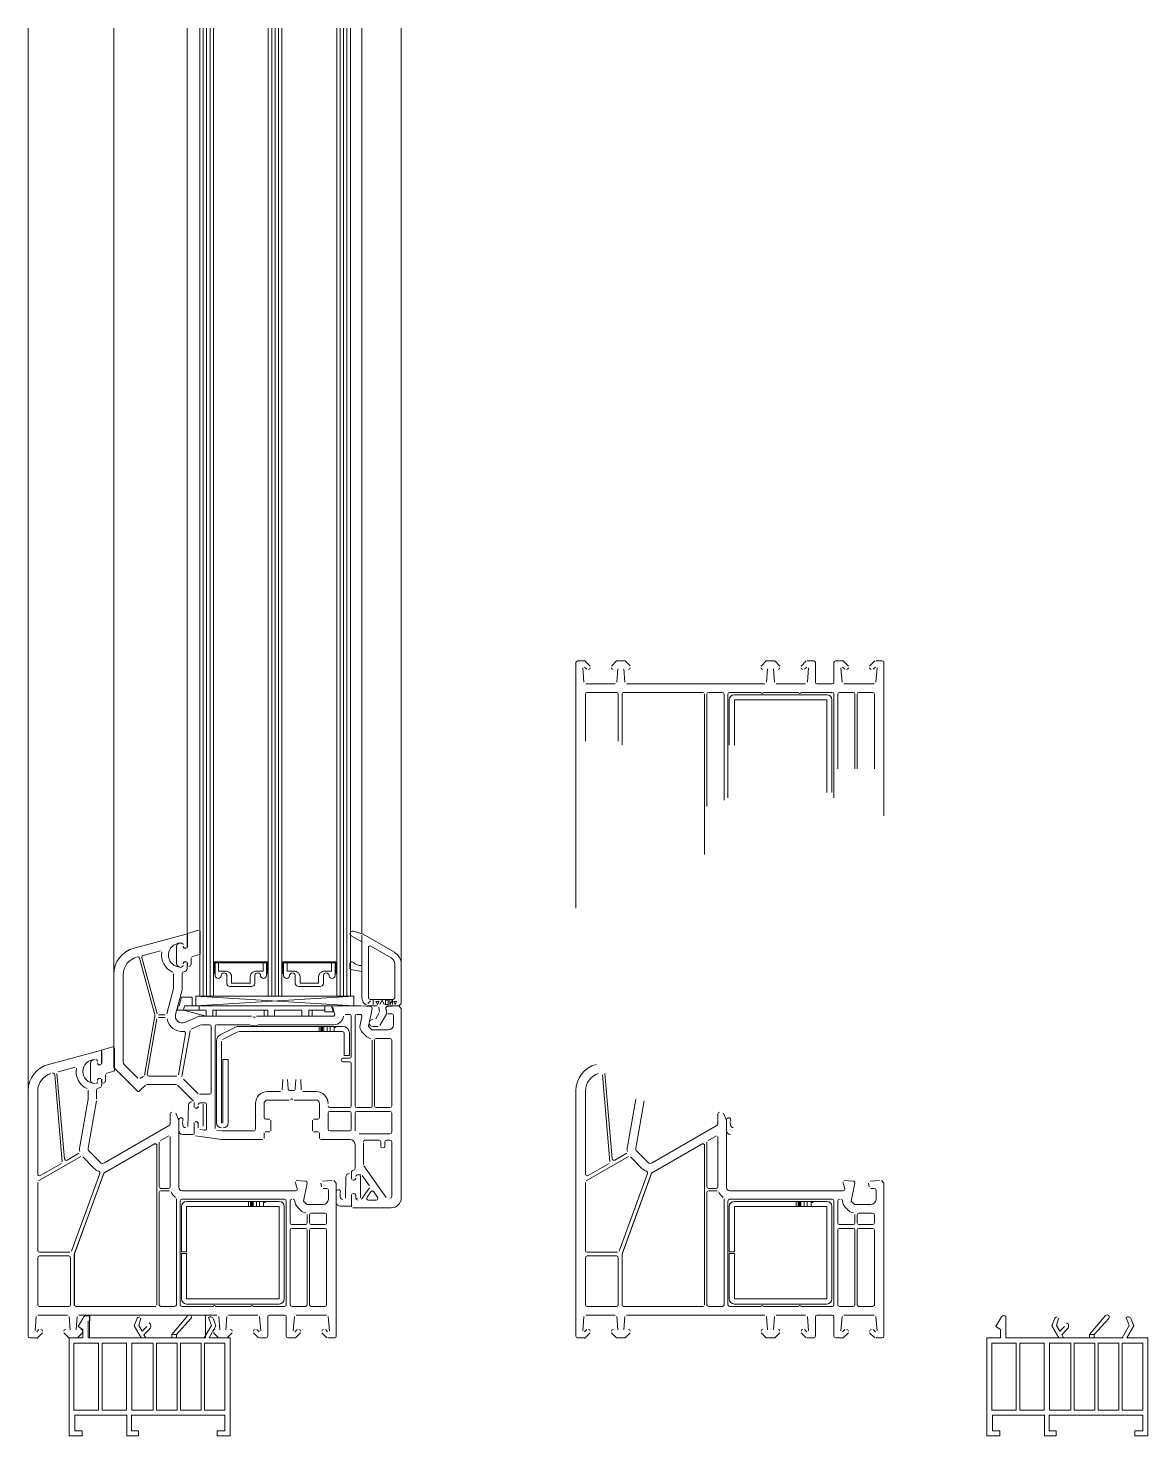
# Model space of a CAD drawing. Header units: millimetres. Extents: x 3755 to 11066, y 2401 to 4339.
# Drawn here: x 7906.3 to 8233.4, y 3390.2 to 3801.4 of the extents above; entities that cross this region are included whole.
import ezdxf

# ---------------------------------------------------------------- set-up
doc = ezdxf.new("R2010")
doc.units = ezdxf.units.MM
doc.layers.add('A-DETL', color=90, linetype='Continuous', lineweight=18)

msp = doc.modelspace()

# ---------------------------------------------------------------- linework, layer by layer
at = {"layer": 'A-DETL'}
for p, q in [((7906.26, 3801.44), (7906.26, 3490.98)), ((7931.26, 3801.44), (7931.26, 3524.98)), ((7952.76, 3536.49), (7952.76, 3801.44)), ((7956.4, 3518.68), (7956.4, 3801.44)), ((7957.4, 3801.44), (7957.4, 3518.68)), ((7958.4, 3801.44), (7958.4, 3518.68)), ((7959.4, 3801.44), (7959.4, 3518.68)), ((7960.4, 3801.44), (7960.4, 3518.68)), ((7976.4, 3518.68), (7976.4, 3801.44)), ((7977.4, 3801.44), (7977.4, 3518.68)), ((7978.4, 3801.44), (7978.4, 3518.68)), ((7979.4, 3801.44), (7979.4, 3518.68)), ((7980.4, 3518.68), (7980.4, 3801.44)), ((7996.4, 3801.44), (7996.4, 3518.68)), ((7997.4, 3801.44), (7997.4, 3518.68)), ((7998.4, 3801.44), (7998.4, 3518.68)), ((7999.4, 3801.44), (7999.4, 3518.56)), ((8000.4, 3518.62), (8000.4, 3801.44)), ((8003.77, 3536.88), (8003.77, 3801.44)), ((8015.26, 3527.99), (8015.26, 3801.44)), ((8066.26, 3544.39), (8066.26, 3616.08)), ((8066.76, 3616.58), (8068.67, 3616.58)), ((8068.82, 3616.72), (8070.46, 3615.08)), ((8076.66, 3615.08), (8078.16, 3616.58)), ((8078.16, 3616.58), (8080.66, 3616.58)), ((8080.66, 3616.58), (8082.11, 3615.12)), ((8120.36, 3615.08), (8121.86, 3616.58)), ((8121.86, 3616.58), (8124.36, 3616.58)), ((8124.36, 3616.58), (8125.86, 3615.08)), ((8132.06, 3615.08), (8133.56, 3616.58)), ((8133.85, 3616.58), (8135.76, 3616.58)), ((8136.26, 3616.08), (8136.26, 3610.38)), ((8141.66, 3610.38), (8141.66, 3616.08)), ((8142.16, 3616.58), (8144.36, 3616.58)), ((8144.36, 3616.58), (8145.86, 3615.08)), ((8152.06, 3615.08), (8153.56, 3616.58)), ((8153.85, 3616.58), (8155.76, 3616.58)), ((8156.26, 3616.08), (8156.26, 3571.33)), ((8068.26, 3614.55), (8068.63, 3610.33)), ((8069.42, 3614.14), (8068.77, 3614.79)), ((8078.22, 3610.33), (8078.56, 3614.25)), ((8080.26, 3614.25), (8080.6, 3610.33)), ((8121.92, 3610.33), (8122.26, 3614.25)), ((8123.96, 3614.25), (8124.3, 3610.33)), ((8133.75, 3614.79), (8133.1, 3614.14)), ((8133.89, 3610.33), (8134.26, 3614.55)), ((8143.66, 3614.55), (8144.03, 3610.33)), ((8144.82, 3614.14), (8144.17, 3614.79)), ((8153.75, 3614.79), (8153.1, 3614.14)), ((8153.89, 3610.33), (8154.26, 3614.55)), ((8069.06, 3593.13), (8069.06, 3606.88)), ((8069.13, 3609.88), (8077.72, 3609.88)), ((8069.56, 3607.38), (8078.16, 3607.38)), ((8078.66, 3606.88), (8078.66, 3593.13)), ((8079.75, 3592.05), (8079.75, 3607.05)), ((8079.76, 3592.17), (8079.76, 3606.88)), ((8080.11, 3607.35), (8103.51, 3607.35)), ((8080.26, 3607.38), (8103.36, 3607.38)), ((8081.1, 3609.88), (8121.42, 3609.88)), ((8103.85, 3606.98), (8103.85, 3559.99)), ((8103.86, 3606.88), (8103.86, 3560.36)), ((8104.56, 3574.08), (8104.56, 3606.88)), ((8105.06, 3607.38), (8109.06, 3607.38)), ((8109.56, 3606.88), (8109.56, 3575.92)), ((8110.66, 3576.58), (8110.66, 3606.88)), ((8111.16, 3607.38), (8120.36, 3607.38)), ((8112.56, 3606.68), (8139.56, 3606.68)), ((8120.96, 3607.38), (8131.36, 3607.38)), ((8124.8, 3609.88), (8133.39, 3609.88)), ((8131.96, 3607.38), (8141.16, 3607.38)), ((8136.76, 3609.88), (8141.16, 3609.88)), ((8141.66, 3606.88), (8141.66, 3576.58)), ((8142.76, 3585.08), (8142.76, 3606.88)), ((8143.26, 3607.38), (8147.26, 3607.38)), ((8144.53, 3609.88), (8153.39, 3609.88)), ((8147.76, 3606.88), (8147.76, 3585.08)), ((8148.46, 3585.08), (8148.46, 3606.88)), ((8148.96, 3607.38), (8152.96, 3607.38)), ((8153.46, 3606.88), (8153.46, 3585.08)), ((8111.06, 3591.93), (8111.06, 3605.18)), ((8139.56, 3605.18), (8112.56, 3605.18)), ((8112.56, 3605.18), (8112.56, 3591.93)), ((8139.56, 3578.18), (8139.56, 3605.18)), ((8141.06, 3605.18), (8141.06, 3578.18)), ((7952.38, 3536.78), (7937.19, 3532.71)), ((7956.16, 3537.95), (7952.78, 3536.93)), ((7952.78, 3536.93), (7952.78, 3532.89)), ((7956.55, 3530.9), (7956.55, 3537.66)), ((8004.17, 3536.77), (8001.16, 3537.58)), ((8013.28, 3531.45), (8004.17, 3536.77)), ((7949.58, 3533.17), (7949.58, 3528.19)), ((7952.76, 3532.84), (7952.76, 3536.49)), ((8000.63, 3536.27), (8003.76, 3534.49)), ((8003.76, 3534.49), (8003.76, 3536.49)), ((8003.76, 3536.49), (8003.76, 3518.3)), ((8005.66, 3532.83), (8005.66, 3518.19)), ((8012.32, 3529.81), (8006.41, 3533.26)), ((7943.16, 3513.57), (7938.83, 3529.73)), ((7939.5, 3529.91), (7943.9, 3513.51)), ((7944.96, 3531.89), (7939.86, 3530.52)), ((7953.88, 3528.03), (7953.88, 3529.88)), ((7954.11, 3530.17), (7956.55, 3530.9)), ((7960.63, 3525.13), (7960.63, 3528.68)), ((7960.63, 3528.68), (7976.18, 3528.68)), ((7976.18, 3528.68), (7976.18, 3525.13)), ((7996.18, 3528.68), (7980.63, 3528.68)), ((7980.63, 3528.68), (7980.63, 3525.13)), ((7996.18, 3525.13), (7996.18, 3528.68)), ((7931.26, 3524.98), (7931.26, 3498.2)), ((7934.06, 3524.98), (7934.06, 3499.36)), ((7948.76, 3520.85), (7948.76, 3525.19)), ((7951.26, 3520.52), (7951.26, 3525.29)), ((7952.76, 3526.79), (7952.76, 3528.44)), ((7952.78, 3528.48), (7952.78, 3527.63)), ((7960.9, 3524.63), (7960.9, 3528.42)), ((7960.9, 3528.42), (7975.9, 3528.42)), ((7961.9, 3525.92), (7961.9, 3528.42)), ((7961.9, 3528.42), (7961.9, 3526.42)), ((7963.72, 3525.92), (7961.9, 3525.92)), ((7964.3, 3524.72), (7964.3, 3522.28)), ((7972.51, 3524.72), (7972.51, 3522.28)), ((7973.09, 3525.92), (7974.9, 3525.92)), ((7974.9, 3525.92), (7974.9, 3528.42)), ((7975.9, 3528.42), (7975.9, 3524.63)), ((7995.9, 3528.42), (7980.9, 3528.42)), ((7980.9, 3528.42), (7980.9, 3524.63)), ((7981.9, 3525.92), (7981.9, 3528.42)), ((7983.72, 3525.92), (7981.9, 3525.92)), ((7984.3, 3524.72), (7984.3, 3522.28)), ((7992.51, 3524.72), (7992.51, 3522.28)), ((7993.09, 3525.92), (7994.9, 3525.92)), ((7994.9, 3525.92), (7994.9, 3528.42)), ((7994.9, 3528.42), (7994.9, 3526.42)), ((7995.9, 3524.63), (7995.9, 3528.42)), ((8000.26, 3528.08), (8000.26, 3526.67)), ((8000.4, 3526.39), (8003.76, 3525.8)), ((8003.76, 3525.8), (8003.76, 3527.6)), ((8013.36, 3518.19), (8013.36, 3527.99)), ((8015.26, 3516.54), (8015.26, 3527.99)), ((7946.79, 3513.51), (7948.76, 3520.85)), ((7949.33, 3513.31), (7951.26, 3520.52)), ((7971.54, 3521.47), (7965.27, 3521.47)), ((7965.7, 3523.95), (7965.7, 3522.47)), ((7965.7, 3522.47), (7971.11, 3522.47)), ((7971.11, 3522.47), (7971.11, 3523.95)), ((7985.27, 3521.47), (7991.54, 3521.47)), ((7985.7, 3523.95), (7985.7, 3522.47)), ((7985.7, 3522.47), (7991.11, 3522.47)), ((7991.11, 3522.47), (7991.11, 3523.95)), ((7950.4, 3515.79), (7951.08, 3518.35)), ((7951.08, 3518.35), (7954.13, 3518.35)), ((7954.13, 3518.35), (7954.13, 3515.79)), ((8001.38, 3515.79), (7955.21, 3518.68)), ((7955.21, 3518.68), (7955.21, 3515.79)), ((7955.21, 3515.79), (7955.21, 3518.68)), ((7955.21, 3518.68), (8001.38, 3518.68)), ((8001.38, 3518.68), (7955.21, 3515.79)), ((7960.4, 3518.68), (7976.4, 3518.68)), ((7996.4, 3518.68), (7980.4, 3518.68)), ((8001.38, 3518.68), (8001.38, 3515.79)), ((8005.49, 3516.45), (8006.28, 3517.23)), ((8006.17, 3517.68), (8012.86, 3517.68)), ((8007.07, 3516.25), (8007.07, 3517.43)), ((8007.87, 3517.04), (8008.27, 3516.25)), ((8007.87, 3517.04), (8008.67, 3517.04)), ((8008.27, 3516.25), (8008.67, 3517.04)), ((8009.03, 3516.25), (8009.65, 3517.43)), ((8009.65, 3517.43), (8010.27, 3516.25)), ((8011.47, 3517.43), (8010.67, 3517.43)), ((8010.67, 3517.43), (8010.67, 3516.25)), ((8010.67, 3516.25), (8011.47, 3516.25)), ((8011.47, 3516.25), (8011.47, 3517.43)), ((8011.87, 3517.43), (8011.87, 3516.25)), ((8011.87, 3516.25), (8012.67, 3517.43)), ((8012.67, 3517.43), (8012.67, 3516.25)), ((8013.07, 3517.04), (8013.87, 3517.04)), ((8013.47, 3516.25), (8013.07, 3517.04)), ((8013.87, 3517.04), (8013.47, 3516.25)), ((8014.51, 3515.79), (8015.26, 3516.54)), ((7940.26, 3495.52), (7943.21, 3512.27)), ((7946.31, 3513.14), (7944.38, 3513.14)), ((7946.33, 3512.44), (7944.38, 3512.44)), ((7949.78, 3514.59), (7950.11, 3515.79)), ((7951.65, 3514.59), (7949.78, 3514.59)), ((7951.63, 3514.59), (7951.91, 3515.79)), ((7958.23, 3512.79), (7951.63, 3514.59)), ((7951.63, 3514.59), (7958.23, 3514.59)), ((7958.23, 3514.59), (7951.63, 3514.59)), ((7951.91, 3515.79), (7994.87, 3515.79)), ((7956.26, 3512.79), (7952.06, 3510.96)), ((7955.21, 3515.79), (8001.38, 3515.79)), ((8001.38, 3515.79), (7955.21, 3515.79)), ((7956.23, 3515.79), (7956.23, 3514.59)), ((7971.55, 3512.79), (7956.26, 3512.79)), ((7958.23, 3514.59), (7958.23, 3512.79)), ((7961.23, 3512.79), (7958.23, 3512.79)), ((7960.23, 3514.59), (7976.23, 3514.59)), ((7960.23, 3514.59), (7960.23, 3512.79)), ((7961.23, 3514.59), (7961.23, 3512.79)), ((7995.32, 3512.79), (7972.97, 3512.79)), ((7975.23, 3512.79), (7975.23, 3514.59)), ((7978.23, 3512.79), (7975.23, 3512.79)), ((7976.23, 3514.59), (7976.23, 3512.79)), ((7986.23, 3514.59), (7978.23, 3514.59)), ((7978.23, 3514.59), (7978.23, 3512.79)), ((7986.23, 3512.79), (7986.23, 3514.59)), ((7989.23, 3512.79), (7986.23, 3512.79)), ((7992.93, 3514.59), (7988.23, 3514.59)), ((7988.23, 3514.59), (7988.23, 3512.79)), ((7989.23, 3514.59), (7989.23, 3512.79)), ((7992.93, 3514.09), (7992.93, 3515.79)), ((7995.33, 3514.09), (7992.93, 3514.09)), ((7994.87, 3515.79), (7995.33, 3514.09)), ((7995.27, 3515.41), (7995.8, 3513.42)), ((8003.47, 3515.79), (7995.56, 3515.79)), ((8000.16, 3513.29), (7998.87, 3513.29)), ((8000.66, 3500.99), (8000.66, 3512.79)), ((8001.76, 3512.79), (8001.76, 3486.59)), ((8003.24, 3513.29), (8002.26, 3513.29)), ((8003.24, 3510.29), (8003.73, 3512.69)), ((8006.29, 3515.61), (8003.67, 3515.78)), ((8005.69, 3509.79), (8006.75, 3515.01)), ((8006.16, 3515.79), (8008.17, 3515.79)), ((8008.82, 3513.8), (8007.81, 3512.04)), ((8008.66, 3515.38), (8008.88, 3514.14)), ((8008.96, 3510.04), (8011.01, 3513.59)), ((8011.01, 3513.59), (8010.73, 3515.2)), ((8010.77, 3515.02), (8010.96, 3513.9)), ((8011.22, 3515.79), (8014.51, 3515.79)), ((8014.01, 3515.79), (8011.23, 3515.6)), ((8011.46, 3513.49), (8012.46, 3513.49)), ((8012.96, 3512.99), (8012.96, 3510.29)), ((8015.26, 3515.04), (8014.51, 3515.79)), ((8015.26, 3459.79), (8015.26, 3515.04)), ((7943.88, 3512.03), (7941.04, 3495.88)), ((7953.54, 3508.63), (7951.17, 3495.17)), ((7956.69, 3510.25), (7953.84, 3509)), ((7959.26, 3510.29), (7956.89, 3510.29)), ((7959.76, 3490.49), (7959.76, 3509.79)), ((7960.86, 3509.79), (7960.86, 3480.02)), ((7970.95, 3510.29), (7961.36, 3510.29)), ((7966.87, 3509.6), (7962.4, 3507.36)), ((7963.07, 3506.02), (7967.54, 3508.26)), ((7998.09, 3509.81), (7967.76, 3509.81)), ((7967.76, 3508.31), (7998.09, 3508.31)), ((7995.58, 3510.29), (7973.57, 3510.29)), ((7991.26, 3509.81), (7991.26, 3508.31)), ((7991.77, 3509.81), (7991.77, 3508.31)), ((7992.09, 3508.31), (7992.09, 3509.81)), ((7992.28, 3509.81), (7992.28, 3508.31)), ((7992.59, 3508.31), (7992.59, 3509.81)), ((7993.61, 3508.31), (7993.61, 3509.81)), ((7994.46, 3509.81), (7994.46, 3508.31)), ((7995.63, 3509.81), (7995.63, 3508.31)), ((8004.92, 3507.02), (8003.92, 3508.02)), ((8006.69, 3508.79), (8005.69, 3509.79)), ((8011.46, 3508.79), (8006.69, 3508.79)), ((8006.91, 3509.79), (8008.53, 3509.79)), ((7931.26, 3503.89), (7927.72, 3502.83)), ((7950.15, 3495.7), (7952.27, 3507.73)), ((7961.29, 3505.58), (7961.29, 3481.66)), ((7962.79, 3481.55), (7962.79, 3505.45)), ((7998.59, 3507.81), (7998.59, 3501.31)), ((8000.09, 3501.31), (8000.09, 3507.81)), ((8006.76, 3486.59), (8006.76, 3505.82)), ((8007.46, 3505.79), (8007.46, 3486.59)), ((8011.96, 3506.29), (8007.96, 3506.29)), ((8012.46, 3486.59), (8012.46, 3505.79)), ((7927.38, 3502.78), (7912.19, 3498.71)), ((7927.72, 3502.83), (7927.72, 3498.79)), ((7927.76, 3498.84), (7927.76, 3502.49)), ((7931.49, 3496.8), (7931.49, 3503.56)), ((7964.71, 3500.17), (7963.14, 3500.17)), ((7963.14, 3500.17), (7963.14, 3481.57)), ((7964.71, 3481.66), (7964.71, 3500.17)), ((7998.16, 3500.49), (8000.16, 3500.49)), ((7998.59, 3501.31), (8000.09, 3501.31)), ((7916.23, 3470.26), (7914.01, 3495.69)), ((7914.68, 3496.05), (7916.86, 3471.11)), ((7919.96, 3497.89), (7915.05, 3496.58)), ((7924.52, 3499.07), (7924.52, 3494.09)), ((7928.82, 3493.93), (7928.82, 3495.77)), ((7929.06, 3496.07), (7931.49, 3496.8)), ((7931.55, 3497.5), (7938.11, 3490.94)), ((7934.35, 3498.66), (7938.34, 3494.67)), ((8000.16, 3499.49), (7998.16, 3499.49)), ((8000.66, 3486.59), (8000.66, 3498.99)), ((8076.23, 3470.26), (8074.01, 3495.69)), ((8074.68, 3496.05), (8076.86, 3471.11)), ((7927.72, 3494.38), (7927.72, 3493.53)), ((7927.76, 3492.79), (7927.76, 3494.44)), ((7938.82, 3490.94), (7940.53, 3492.64)), ((7940.88, 3492.79), (7949.55, 3492.79)), ((7941.53, 3495.29), (7949.65, 3495.29)), ((7949.91, 3492.64), (7954.61, 3487.94)), ((7951.67, 3494.41), (7955.95, 3490.14)), ((7980.48, 3491.26), (7980.64, 3494.32)), ((7982.07, 3494.32), (7982.21, 3491.52)), ((7984.31, 3491.52), (7984.46, 3494.32)), ((7985.89, 3494.32), (7986.05, 3491.26)), ((7906.26, 3490.98), (7906.26, 3419.29)), ((7909.06, 3490.98), (7909.06, 3466.66)), ((7921.31, 3474.69), (7923.76, 3488.57)), ((7923.76, 3488.57), (7923.76, 3491.19)), ((7923.78, 3474.26), (7926.21, 3488.09)), ((7926.26, 3488.61), (7926.26, 3491.29)), ((7954.74, 3486.12), (7954.74, 3487.58)), ((7954.76, 3487.58), (7954.76, 3486.14)), ((7956.3, 3489.99), (7959.26, 3489.99)), ((7956.46, 3487.49), (7957.86, 3487.49)), ((7976.16, 3490.79), (7979.98, 3490.79)), ((7976.16, 3488.29), (7982.55, 3488.29)), ((7983.97, 3488.29), (7990.36, 3488.29)), ((7986.54, 3490.79), (7990.36, 3490.79)), ((8066.26, 3490.98), (8066.26, 3419.29)), ((8069.06, 3490.98), (8069.06, 3466.66)), ((8081.31, 3474.69), (8083.76, 3488.57)), ((8083.78, 3474.26), (8086.21, 3488.09)), ((7947.76, 3484.29), (7947.76, 3481.59)), ((7950.25, 3482.31), (7949.39, 3484.48)), ((7953.07, 3486.8), (7952.94, 3480.59)), ((7957.36, 3480.69), (7957.36, 3487.13)), ((7958.36, 3486.99), (7958.36, 3480)), ((7972.66, 3479.79), (7972.66, 3487.29)), ((7975.16, 3483.19), (7975.16, 3487.29)), ((7991.36, 3487.29), (7991.36, 3483.19)), ((7993.86, 3484.49), (7993.86, 3479.79)), ((7994.36, 3486.09), (8000.16, 3486.09)), ((8000.16, 3484.99), (7994.36, 3484.99)), ((8000.66, 3479.79), (8000.66, 3484.49)), ((8001.76, 3484.49), (8001.76, 3479.32)), ((8002.26, 3486.09), (8006.26, 3486.09)), ((8011.96, 3484.99), (8002.26, 3484.99)), ((8007.96, 3486.09), (8011.96, 3486.09)), ((8012.46, 3478.89), (8012.46, 3484.49)), ((8107.76, 3484.29), (8107.76, 3481.59)), ((8110.25, 3482.31), (8109.39, 3484.48)), ((7947.26, 3480.72), (7928.55, 3469.92)), ((7950.25, 3482.56), (7950.25, 3479.47)), ((7950.26, 3462.79), (7950.26, 3482.19)), ((7951.45, 3480.95), (7951.37, 3481.92)), ((7954.74, 3478.57), (7954.74, 3481.71)), ((7954.76, 3481.74), (7954.76, 3478.35)), ((7955.96, 3480.2), (7955.96, 3481.39)), ((7957.79, 3479.51), (7956.39, 3479.7)), ((7961.29, 3479.52), (7962.93, 3479.29)), ((7962.93, 3479.29), (7972.16, 3479.29)), ((7976.86, 3482.69), (7975.66, 3482.69)), ((7977.16, 3479.29), (7977.16, 3482.39)), ((7989.36, 3482.39), (7989.36, 3479.29)), ((7990.86, 3482.69), (7989.66, 3482.69)), ((7994.36, 3479.29), (8000.16, 3479.29)), ((8107.26, 3480.72), (8088.55, 3469.92)), ((8110.25, 3482.56), (8110.25, 3479.47)), ((8110.26, 3462.79), (8110.26, 3482.19)), ((8111.45, 3480.95), (8111.37, 3481.92)), ((7943.4, 3475.64), (7928.38, 3466.96)), ((7943.11, 3475.44), (7929.8, 3467.76)), ((7943.85, 3428.38), (7943.85, 3475.38)), ((7944.56, 3475.99), (7944.56, 3462.99)), ((7947.31, 3477.87), (7944.81, 3476.42)), ((7947.76, 3462.99), (7947.76, 3477.61)), ((7951.45, 3478.27), (7954.44, 3478.27)), ((7955.19, 3477.85), (7962.76, 3476.79)), ((7962.76, 3476.79), (7974.86, 3476.79)), ((7975.16, 3477.09), (7975.16, 3478.69)), ((7975.46, 3478.99), (7976.86, 3478.99)), ((7989.66, 3478.99), (7991.06, 3478.99)), ((7991.36, 3478.69), (7991.36, 3477.09)), ((7991.66, 3476.79), (8000.26, 3476.79)), ((8001.76, 3475.29), (8001.76, 3468.29)), ((8002.96, 3478.39), (8011.96, 3478.39)), ((8004.26, 3475.79), (8004.26, 3469.32)), ((8008.76, 3476.59), (8004.75, 3476.59)), ((8009.26, 3474.79), (8009.26, 3476.09)), ((8010.46, 3476.09), (8010.46, 3474.79)), ((8011.96, 3476.59), (8010.96, 3476.59)), ((8012.46, 3460.09), (8012.46, 3476.09)), ((8103.4, 3475.64), (8088.38, 3466.96)), ((8103.11, 3475.44), (8089.8, 3467.76)), ((8103.85, 3428.38), (8103.85, 3475.38)), ((8104.56, 3475.99), (8104.56, 3462.99)), ((8107.31, 3477.87), (8104.81, 3476.42)), ((8107.76, 3462.99), (8107.76, 3477.61)), ((7921.61, 3471.76), (7909.31, 3464.66)), ((7917.61, 3470.73), (7921.11, 3472.75)), ((7925.58, 3468.31), (7922.21, 3471.68)), ((7927.35, 3470.08), (7924.06, 3473.37)), ((7943.86, 3428.49), (7943.86, 3475.01)), ((8081.61, 3471.76), (8069.31, 3464.66)), ((8077.61, 3470.73), (8081.11, 3472.75)), ((8085.58, 3468.31), (8082.21, 3471.68)), ((8087.35, 3470.08), (8084.06, 3473.37)), ((8103.86, 3428.49), (8103.86, 3475.01)), ((7909.81, 3466.22), (7915.98, 3469.79)), ((7918.91, 3444.17), (7927.17, 3466.86)), ((7928.32, 3466.85), (7919.75, 3443.31)), ((7928.38, 3466.96), (7919.79, 3443.37)), ((8000.76, 3467.29), (8000.76, 3465.14)), ((8004.35, 3469.04), (8010.82, 3459.8)), ((8069.81, 3466.22), (8075.98, 3469.79)), ((8078.91, 3444.17), (8087.17, 3466.86)), ((8088.32, 3466.85), (8079.75, 3443.31)), ((8088.38, 3466.96), (8079.79, 3443.37)), ((7909.06, 3464.23), (7909.06, 3444.34)), ((7984.27, 3464.41), (7984.8, 3462.42)), ((7987.29, 3464.61), (7984.58, 3464.79)), ((7986.69, 3458.79), (7987.75, 3464.01)), ((7991.77, 3464.02), (7991.96, 3462.9)), ((7995.01, 3464.79), (7992.23, 3464.6)), ((7996.26, 3464.04), (7995.51, 3464.79)), ((7996.26, 3419.29), (7996.26, 3464.04)), ((7999.07, 3465.81), (7998.94, 3459.6)), ((8000.74, 3465.13), (8000.74, 3466.59)), ((8002.46, 3466.49), (8003.43, 3466.49)), ((8003.36, 3459.7), (8003.36, 3466.15)), ((8003.84, 3466.28), (8005.98, 3463.23)), ((8069.06, 3464.23), (8069.06, 3444.34)), ((8144.27, 3464.41), (8144.8, 3462.42)), ((8147.29, 3464.61), (8144.58, 3464.79)), ((8146.69, 3458.79), (8147.75, 3464.01)), ((8151.77, 3464.02), (8151.96, 3462.9)), ((8155.01, 3464.79), (8152.23, 3464.6)), ((8156.26, 3464.04), (8155.51, 3464.79)), ((8156.26, 3419.29), (8156.26, 3464.04)), ((7944.56, 3461.29), (7944.56, 3428.49)), ((7945.06, 3462.49), (7947.26, 3462.49)), ((7947.55, 3461.79), (7945.06, 3461.79)), ((7949.56, 3428.49), (7949.56, 3459.45)), ((7950.66, 3458.79), (7950.66, 3428.49)), ((7981.16, 3459.29), (7951.16, 3459.29)), ((7984.32, 3461.79), (7951.26, 3461.79)), ((7979.56, 3458.69), (7952.56, 3458.69)), ((7981.66, 3428.49), (7981.66, 3458.79)), ((7982.76, 3458.79), (7982.76, 3452.39)), ((7987.69, 3457.79), (7986.69, 3458.79)), ((7992.46, 3462.49), (7993.46, 3462.49)), ((7993.96, 3461.99), (7993.96, 3459.29)), ((7996.25, 3461.58), (7996.25, 3458.49)), ((7997.45, 3459.97), (7997.37, 3460.93)), ((8000.74, 3457.59), (8000.74, 3460.72)), ((8000.76, 3460.74), (8000.76, 3457.09)), ((8001.96, 3459.59), (8001.96, 3460.39)), ((8005.98, 3462.65), (8003.63, 3459.3)), ((8006.38, 3461.48), (8005.25, 3459.88)), ((8005.66, 3459.09), (8007.91, 3459.09)), ((8008.32, 3459.88), (8007.2, 3461.48)), ((8104.56, 3461.29), (8104.56, 3428.49)), ((8105.06, 3462.49), (8107.26, 3462.49)), ((8107.55, 3461.79), (8105.06, 3461.79)), ((8109.56, 3428.49), (8109.56, 3459.45)), ((8110.66, 3458.79), (8110.66, 3428.49)), ((8141.16, 3459.29), (8111.16, 3459.29)), ((8144.32, 3461.79), (8111.26, 3461.79)), ((8139.56, 3458.69), (8112.56, 3458.69)), ((8141.66, 3428.49), (8141.66, 3458.79)), ((8142.76, 3458.79), (8142.76, 3452.39)), ((8147.69, 3457.79), (8146.69, 3458.79)), ((8152.46, 3462.49), (8153.46, 3462.49)), ((8153.96, 3461.99), (8153.96, 3459.29)), ((7951.06, 3457.19), (7951.06, 3443.94)), ((7952.56, 3443.94), (7952.56, 3457.19)), ((7952.56, 3457.19), (7979.56, 3457.19)), ((7970.66, 3458.51), (7970.66, 3457.19)), ((7971.17, 3458.51), (7971.17, 3457.19)), ((7971.48, 3457.19), (7971.48, 3458.51)), ((7971.67, 3458.51), (7971.67, 3457.19)), ((7971.99, 3457.19), (7971.99, 3458.51)), ((7973, 3457.19), (7973, 3458.51)), ((7973.86, 3458.51), (7973.86, 3457.19)), ((7975.03, 3458.51), (7975.03, 3457.19)), ((7979.56, 3457.19), (7979.56, 3430.19)), ((7981.06, 3430.19), (7981.06, 3457.19)), ((7985.92, 3456.02), (7984.92, 3457.02)), ((7992.46, 3457.79), (7987.69, 3457.79)), ((7987.76, 3452.39), (7987.76, 3454.82)), ((7988.46, 3454.79), (7988.46, 3452.39)), ((7992.96, 3455.29), (7988.96, 3455.29)), ((7993.46, 3452.39), (7993.46, 3454.79)), ((7997.45, 3457.29), (8000.44, 3457.29)), ((8001.06, 3456.79), (8012.26, 3456.79)), ((8111.06, 3457.19), (8111.06, 3443.94)), ((8112.56, 3443.94), (8112.56, 3457.19)), ((8112.56, 3457.19), (8139.56, 3457.19)), ((8130.66, 3458.51), (8130.66, 3457.19)), ((8131.17, 3458.51), (8131.17, 3457.19)), ((8131.48, 3457.19), (8131.48, 3458.51)), ((8131.67, 3458.51), (8131.67, 3457.19)), ((8131.99, 3457.19), (8131.99, 3458.51)), ((8133, 3457.19), (8133, 3458.51)), ((8133.86, 3458.51), (8133.86, 3457.19)), ((8135.03, 3458.51), (8135.03, 3457.19)), ((8139.56, 3457.19), (8139.56, 3430.19)), ((8141.06, 3430.19), (8141.06, 3457.19)), ((8145.92, 3456.02), (8144.92, 3457.02)), ((8152.46, 3457.79), (8147.69, 3457.79)), ((8147.76, 3452.39), (8147.76, 3454.82)), ((8148.46, 3454.79), (8148.46, 3452.39)), ((8152.96, 3455.29), (8148.96, 3455.29)), ((8153.46, 3452.39), (8153.46, 3454.79)), ((7983.26, 3451.89), (7987.26, 3451.89)), ((7987.26, 3450.79), (7983.26, 3450.79)), ((7992.96, 3451.89), (7988.96, 3451.89)), ((7992.96, 3450.79), (7988.96, 3450.79)), ((8143.26, 3451.89), (8147.26, 3451.89)), ((8147.26, 3450.79), (8143.26, 3450.79)), ((8152.96, 3451.89), (8148.96, 3451.89)), ((8152.96, 3450.79), (8148.96, 3450.79)), ((7982.76, 3450.29), (7982.76, 3428.49)), ((7987.76, 3428.49), (7987.76, 3450.29)), ((7988.46, 3450.29), (7988.46, 3428.49)), ((7993.46, 3428.49), (7993.46, 3450.29)), ((8142.76, 3450.29), (8142.76, 3428.49)), ((8147.76, 3428.49), (8147.76, 3450.29)), ((8148.46, 3450.29), (8148.46, 3428.49)), ((8153.46, 3428.49), (8153.46, 3450.29)), ((7909.06, 3442.24), (7909.06, 3428.49)), ((7909.56, 3443.84), (7918.44, 3443.84)), ((7918.16, 3442.74), (7909.56, 3442.74)), ((7918.66, 3428.49), (7918.66, 3442.24)), ((7919.75, 3443.31), (7919.75, 3428.31)), ((7919.76, 3443.2), (7919.76, 3428.49)), ((7951.06, 3443.94), (7952.56, 3443.94)), ((7952.56, 3443.44), (7951.06, 3443.44)), ((7951.06, 3443.44), (7951.06, 3430.19)), ((7952.56, 3430.19), (7952.56, 3443.44)), ((8069.06, 3442.24), (8069.06, 3428.49)), ((8069.56, 3443.84), (8078.44, 3443.84)), ((8078.16, 3442.74), (8069.56, 3442.74)), ((8078.66, 3428.49), (8078.66, 3442.24)), ((8079.75, 3443.31), (8079.75, 3428.31)), ((8079.76, 3443.2), (8079.76, 3428.49)), ((8111.06, 3443.94), (8112.56, 3443.94)), ((8112.56, 3443.44), (8111.06, 3443.44)), ((8111.06, 3443.44), (8111.06, 3430.19)), ((8112.56, 3430.19), (8112.56, 3443.44)), ((7979.56, 3430.19), (7952.56, 3430.19)), ((8139.56, 3430.19), (8112.56, 3430.19)), ((7909.56, 3427.99), (7918.16, 3427.99)), ((7920.11, 3428.01), (7943.51, 3428.01)), ((7920.26, 3427.99), (7943.36, 3427.99)), ((7945.06, 3427.99), (7949.06, 3427.99)), ((7951.16, 3427.99), (7960.36, 3427.99)), ((7952.56, 3428.69), (7979.56, 3428.69)), ((7960.96, 3427.99), (7971.36, 3427.99)), ((7971.96, 3427.99), (7981.16, 3427.99)), ((7983.26, 3427.99), (7987.26, 3427.99)), ((7988.96, 3427.99), (7992.96, 3427.99)), ((8069.56, 3427.99), (8078.16, 3427.99)), ((8080.11, 3428.01), (8103.51, 3428.01)), ((8080.26, 3427.99), (8103.36, 3427.99)), ((8105.06, 3427.99), (8109.06, 3427.99)), ((8111.16, 3427.99), (8120.36, 3427.99)), ((8112.56, 3428.69), (8139.56, 3428.69)), ((8120.96, 3427.99), (8131.36, 3427.99)), ((8131.96, 3427.99), (8141.16, 3427.99)), ((8143.26, 3427.99), (8147.26, 3427.99)), ((8148.96, 3427.99), (8152.96, 3427.99)), ((7908.26, 3420.82), (7908.63, 3425.03)), ((7909.13, 3425.49), (7917.72, 3425.49)), ((7918.22, 3425.03), (7918.56, 3421.12)), ((7920.26, 3421.12), (7920.6, 3425.03)), ((7922.26, 3424.51), (7920.86, 3422.09)), ((7920.86, 3422.09), (7922.26, 3421.28)), ((7921.1, 3425.49), (7961.42, 3425.49)), ((7924.26, 3425.29), (7923.23, 3425.29)), ((7923.76, 3418.79), (7923.76, 3423.79)), ((7924.19, 3425.49), (7958.09, 3425.49)), ((7924.19, 3418.79), (7924.19, 3425.49)), ((7924.26, 3423.79), (7924.26, 3425.29)), ((7937.96, 3424.26), (7937.24, 3422.29)), ((7937.24, 3422.29), (7939.26, 3418.79)), ((7938.56, 3422.4), (7939.15, 3424.54)), ((7939.53, 3420.73), (7938.56, 3422.4)), ((7940.93, 3422.13), (7939.53, 3420.73)), ((7952.94, 3425.3), (7948.26, 3419.79)), ((7949.58, 3419.79), (7953.83, 3424.5)), ((7959.81, 3422.4), (7957.72, 3418.79)), ((7958.09, 3425.49), (7958.09, 3418.79)), ((7958.94, 3424.79), (7959.81, 3422.4)), ((7959.11, 3418.79), (7961.13, 3422.29)), ((7961.13, 3422.29), (7960.41, 3424.26)), ((7961.92, 3425.03), (7962.26, 3421.12)), ((7963.96, 3421.12), (7964.3, 3425.03)), ((7964.8, 3425.49), (7973.39, 3425.49)), ((7973.89, 3425.03), (7974.26, 3420.82)), ((7976.26, 3419.29), (7976.26, 3424.99)), ((7976.76, 3425.49), (7981.16, 3425.49)), ((7981.66, 3424.99), (7981.66, 3419.29)), ((7983.66, 3420.82), (7984.03, 3425.03)), ((7984.53, 3425.49), (7993.39, 3425.49)), ((7993.89, 3425.03), (7994.26, 3420.82)), ((8068.26, 3420.82), (8068.63, 3425.03)), ((8069.13, 3425.49), (8077.72, 3425.49)), ((8078.22, 3425.03), (8078.56, 3421.12)), ((8080.26, 3421.12), (8080.6, 3425.03)), ((8081.1, 3425.49), (8121.42, 3425.49)), ((8121.92, 3425.03), (8122.26, 3421.12)), ((8123.96, 3421.12), (8124.3, 3425.03)), ((8124.8, 3425.49), (8133.39, 3425.49)), ((8133.89, 3425.03), (8134.26, 3420.82)), ((8136.26, 3419.29), (8136.26, 3424.99)), ((8136.76, 3425.49), (8141.16, 3425.49)), ((8141.66, 3424.99), (8141.66, 3419.29)), ((8143.66, 3420.82), (8144.03, 3425.03)), ((8144.53, 3425.49), (8153.39, 3425.49)), ((8153.89, 3425.03), (8154.26, 3420.82)), ((8190.35, 3424.51), (8188.95, 3422.09)), ((8188.95, 3422.09), (8190.35, 3421.28)), ((8191.85, 3418.79), (8191.85, 3425.14)), ((8206.05, 3424.26), (8205.33, 3422.29)), ((8205.33, 3422.29), (8207.35, 3418.79)), ((8206.65, 3422.4), (8207.24, 3424.54)), ((8207.62, 3420.73), (8206.65, 3422.4)), ((8209.02, 3422.13), (8207.62, 3420.73)), ((8221.03, 3425.3), (8216.35, 3419.79)), ((8217.68, 3419.79), (8221.92, 3424.5)), ((8227.9, 3422.4), (8225.81, 3418.79)), ((8227.03, 3424.79), (8227.9, 3422.4)), ((8227.2, 3418.79), (8229.22, 3422.29)), ((8229.22, 3422.29), (8228.5, 3424.26)), ((7906.76, 3418.79), (7908.67, 3418.79)), ((7909.42, 3421.23), (7908.77, 3420.58)), ((7908.82, 3418.65), (7910.46, 3420.29)), ((7916.66, 3420.29), (7918.26, 3418.69)), ((7918.16, 3418.79), (7920.66, 3418.79)), ((7922.26, 3418.79), (7918.26, 3418.79)), ((7918.26, 3418.79), (7918.26, 3390.19)), ((7920.66, 3418.79), (7922.26, 3420.39)), ((7922.26, 3421.28), (7922.26, 3418.79)), ((7939.26, 3418.79), (7923.76, 3418.79)), ((7958.09, 3418.79), (7924.19, 3418.79)), ((7940.1, 3419.74), (7941.64, 3421.28)), ((7940.65, 3418.79), (7940.1, 3419.74)), ((7948.26, 3418.79), (7940.65, 3418.79)), ((7949.58, 3419.79), (7948.26, 3419.79)), ((7948.26, 3419.79), (7948.26, 3418.79)), ((7948.26, 3419.79), (7949.58, 3419.79)), ((7949.58, 3418.79), (7949.58, 3419.79)), ((7957.72, 3418.79), (7949.58, 3418.79)), ((7965.26, 3418.79), (7959.11, 3418.79)), ((7960.36, 3420.29), (7961.86, 3418.79)), ((7961.86, 3418.79), (7964.36, 3418.79)), ((7964.36, 3418.79), (7965.86, 3420.29)), ((7965.26, 3390.19), (7965.26, 3418.79)), ((7972.06, 3420.29), (7973.56, 3418.79)), ((7973.75, 3420.58), (7973.1, 3421.23)), ((7973.85, 3418.79), (7975.76, 3418.79)), ((7982.16, 3418.79), (7984.36, 3418.79)), ((7984.82, 3421.23), (7984.17, 3420.58)), ((7984.36, 3418.79), (7985.86, 3420.29)), ((7992.06, 3420.29), (7993.56, 3418.79)), ((7993.75, 3420.58), (7993.1, 3421.23)), ((7993.85, 3418.79), (7995.76, 3418.79)), ((8066.76, 3418.79), (8068.67, 3418.79)), ((8069.42, 3421.23), (8068.77, 3420.58)), ((8068.82, 3418.65), (8070.46, 3420.29)), ((8076.66, 3420.29), (8078.16, 3418.79)), ((8078.16, 3418.79), (8080.66, 3418.79)), ((8080.66, 3418.79), (8082.11, 3420.24)), ((8120.36, 3420.29), (8121.86, 3418.79)), ((8121.86, 3418.79), (8124.36, 3418.79)), ((8124.36, 3418.79), (8125.86, 3420.29)), ((8132.06, 3420.29), (8133.56, 3418.79)), ((8133.75, 3420.58), (8133.1, 3421.23)), ((8133.85, 3418.79), (8135.76, 3418.79)), ((8142.16, 3418.79), (8144.36, 3418.79)), ((8144.82, 3421.23), (8144.17, 3420.58)), ((8144.36, 3418.79), (8145.86, 3420.29)), ((8152.06, 3420.29), (8153.56, 3418.79)), ((8153.75, 3420.58), (8153.1, 3421.23)), ((8153.85, 3418.79), (8155.76, 3418.79)), ((8190.35, 3418.79), (8186.35, 3418.79)), ((8186.35, 3418.79), (8186.35, 3390.19)), ((8190.35, 3421.28), (8190.35, 3418.79)), ((8207.35, 3418.79), (8191.85, 3418.79)), ((8226.18, 3418.79), (8192.28, 3418.79)), ((8208.19, 3419.74), (8209.73, 3421.28)), ((8208.74, 3418.79), (8208.19, 3419.74)), ((8216.35, 3418.79), (8208.74, 3418.79)), ((8217.68, 3419.79), (8216.35, 3419.79)), ((8216.35, 3419.79), (8216.35, 3418.79)), ((8216.35, 3419.79), (8217.68, 3419.79)), ((8217.68, 3418.79), (8217.68, 3419.79)), ((8225.81, 3418.79), (8217.68, 3418.79)), ((8233.35, 3418.79), (8227.2, 3418.79)), ((8233.35, 3390.19), (8233.35, 3418.79)), ((7926.79, 3417.29), (7919.64, 3417.29)), ((7919.64, 3417.29), (7919.64, 3397.69)), ((7926.79, 3397.69), (7926.79, 3417.29)), ((7935.01, 3417.29), (7927.91, 3417.29)), ((7927.91, 3417.29), (7927.91, 3397.69)), ((7935.01, 3397.69), (7935.01, 3417.29)), ((7942.76, 3417.29), (7936.51, 3417.29)), ((7936.51, 3417.29), (7936.51, 3397.69)), ((7942.76, 3397.69), (7942.76, 3417.29)), ((7949.76, 3417.29), (7943.76, 3417.29)), ((7943.76, 3417.29), (7943.76, 3397.69)), ((7949.76, 3397.69), (7949.76, 3417.29)), ((7956.76, 3417.29), (7950.76, 3417.29)), ((7950.76, 3417.29), (7950.76, 3397.69)), ((7956.76, 3397.69), (7956.76, 3417.29)), ((7963.76, 3417.29), (7957.76, 3417.29)), ((7957.76, 3417.29), (7957.76, 3397.69)), ((7963.76, 3397.69), (7963.76, 3417.29)), ((8194.88, 3417.29), (8187.73, 3417.29)), ((8187.73, 3417.29), (8187.73, 3397.69)), ((8194.88, 3397.69), (8194.88, 3417.29)), ((8203.1, 3417.29), (8196, 3417.29)), ((8196, 3417.29), (8196, 3397.69)), ((8203.1, 3397.69), (8203.1, 3417.29)), ((8210.85, 3417.29), (8204.6, 3417.29)), ((8204.6, 3417.29), (8204.6, 3397.69)), ((8210.85, 3397.69), (8210.85, 3417.29)), ((8217.85, 3417.29), (8211.85, 3417.29)), ((8211.85, 3417.29), (8211.85, 3397.69)), ((8217.85, 3397.69), (8217.85, 3417.29)), ((8224.85, 3417.29), (8218.85, 3417.29)), ((8218.85, 3417.29), (8218.85, 3397.69)), ((8224.85, 3397.69), (8224.85, 3417.29)), ((8231.85, 3417.29), (8225.85, 3417.29)), ((8225.85, 3417.29), (8225.85, 3397.69)), ((8231.85, 3397.69), (8231.85, 3417.29)), ((7919.64, 3397.69), (7926.79, 3397.69)), ((7927.91, 3397.69), (7935.01, 3397.69)), ((7936.51, 3397.69), (7942.76, 3397.69)), ((7943.76, 3397.69), (7949.76, 3397.69)), ((7950.76, 3397.69), (7956.76, 3397.69)), ((7957.76, 3397.69), (7963.76, 3397.69)), ((8187.73, 3397.69), (8194.88, 3397.69)), ((8196, 3397.69), (8203.1, 3397.69)), ((8204.6, 3397.69), (8210.85, 3397.69)), ((8211.85, 3397.69), (8217.85, 3397.69)), ((8218.85, 3397.69), (8224.85, 3397.69)), ((8225.85, 3397.69), (8231.85, 3397.69)), ((7919.86, 3391.69), (7919.86, 3396.19)), ((7919.86, 3396.19), (7935.06, 3396.19)), ((7935.06, 3396.19), (7935.06, 3390.19)), ((7936.46, 3391.69), (7936.46, 3396.19)), ((7936.46, 3396.19), (7963.76, 3396.19)), ((7963.76, 3396.19), (7963.76, 3391.69)), ((8187.95, 3391.69), (8187.95, 3396.19)), ((8187.95, 3396.19), (8203.15, 3396.19)), ((8203.15, 3396.19), (8203.15, 3390.19)), ((8204.55, 3391.69), (8204.55, 3396.19)), ((8204.55, 3396.19), (8231.85, 3396.19)), ((8231.85, 3396.19), (8231.85, 3391.69)), ((7918.26, 3390.19), (7922.06, 3390.19)), ((7922.06, 3391.69), (7919.86, 3391.69)), ((7922.06, 3390.19), (7922.06, 3391.69)), ((7935.06, 3390.19), (7938.46, 3390.19)), ((7938.46, 3391.69), (7936.46, 3391.69)), ((7938.46, 3390.19), (7938.46, 3391.69)), ((7963.76, 3391.69), (7961.46, 3391.69)), ((7961.46, 3391.69), (7961.46, 3390.19)), ((7961.46, 3390.19), (7965.26, 3390.19)), ((8186.35, 3390.19), (8190.15, 3390.19)), ((8190.15, 3391.69), (8187.95, 3391.69)), ((8190.15, 3390.19), (8190.15, 3391.69)), ((8203.15, 3390.19), (8206.55, 3390.19)), ((8206.55, 3391.69), (8204.55, 3391.69)), ((8206.55, 3390.19), (8206.55, 3391.69)), ((8231.85, 3391.69), (8229.55, 3391.69)), ((8229.55, 3391.69), (8229.55, 3390.19)), ((8229.55, 3390.19), (8233.35, 3390.19))]:
    msp.add_line(p, q, dxfattribs=at)
for centre, radius in [((7995.97, 3509.65), 0.158), ((7975.37, 3458.51), 0.157), ((8135.37, 3458.51), 0.157)]:
    msp.add_circle(centre, radius, dxfattribs=at)
for centre, radius, start, end in [((8066.76, 3616.08), 0.5, 90, 180), ((8135.76, 3616.08), 0.5, 0, 90), ((8142.16, 3616.08), 0.5, 90, 180), ((8155.76, 3616.08), 0.5, 0, 90), ((8069.96, 3614.58), 0.5, 270, 0), ((8077.16, 3614.58), 0.5, 180, 270), ((8081.66, 3614.58), 0.5, 270, 0), ((8120.86, 3614.58), 0.5, 180, 270), ((8125.36, 3614.58), 0.5, 270, 0), ((8132.56, 3614.58), 0.5, 180, 270), ((8145.36, 3614.58), 0.5, 270, 0), ((8152.56, 3614.58), 0.5, 180, 270), ((8069.56, 3606.88), 0.5, 90, 180), ((8078.16, 3606.88), 0.5, 0, 90), ((8080.26, 3606.88), 0.5, 90, 180), ((8105.06, 3606.88), 0.5, 90, 180), ((8109.06, 3606.88), 0.5, 0, 90), ((8111.16, 3606.88), 0.5, 90, 180), ((8112.56, 3605.18), 1.5, 90, 180), ((8120.66, 3607.38), 0.3, 180, 0), ((8131.66, 3607.38), 0.3, 180, 0), ((8136.76, 3610.38), 0.5, 180, 270), ((8139.56, 3605.18), 1.5, 0, 90), ((8141.16, 3610.38), 0.5, 270, 0), ((8141.16, 3606.88), 0.5, 0, 90), ((8143.26, 3606.88), 0.5, 90, 180), ((8147.26, 3606.88), 0.5, 0, 90), ((8148.96, 3606.88), 0.5, 90, 180), ((8152.96, 3606.88), 0.5, 0, 90), ((8000.98, 3536.89), 0.715, 75, 240.5133), ((7939.26, 3524.98), 8, 105, 180), ((7950.76, 3530.64), 3.5, 84.2608, 275.7392), ((7950.58, 3533.17), 1, 94.5886, 180), ((7951.08, 3533.68), 0.5, 0, 90), ((7952.16, 3533.19), 0.6, 180, 300), ((7952.18, 3533.23), 0.6, 180, 300), ((8006.16, 3532.83), 0.5, 59.6895, 180), ((7939.26, 3524.98), 5.2, 105, 180), ((7938.34, 3529.6), 0.5, 15, 105), ((7939.99, 3530.04), 0.5, 105, 195), ((7950.76, 3530.64), 5.5, 170.4408, 245.3757), ((7952.16, 3528.09), 0.6, 60, 180), ((7952.18, 3528.13), 0.6, 60, 180), ((8000.86, 3528.08), 0.6, 47.1429, 180), ((8003.62, 3531.05), 3.45, 227.1429, 272.3599), ((8011.26, 3527.99), 2.1, 0, 59.6895), ((8011.26, 3527.99), 4, 0, 59.6895), ((7950.58, 3528.19), 1, 180, 265.4114), ((7951.08, 3527.68), 0.5, 270, 0), ((7951.76, 3525.29), 0.5, 90, 180), ((7951.76, 3526.79), 1, 270, 0), ((7953.18, 3528.03), 0.7, 270, 360), ((7961.77, 3524.68), 0.872, 183.6636, 356.3364), ((7963.47, 3524.61), 0.83, 8.084, 178.5752), ((7963.98, 3524.2), 1.73, 351.4303, 98.7575), ((7972.82, 3524.2), 1.73, 81.2425, 188.5697), ((7973.33, 3524.61), 0.83, 1.4248, 171.916), ((7975.03, 3524.68), 0.872, 183.6636, 356.3364), ((7981.77, 3524.68), 0.872, 183.6636, 356.3364), ((7983.47, 3524.61), 0.83, 8.084, 178.5752), ((7983.98, 3524.2), 1.73, 351.4303, 98.7575), ((7992.82, 3524.2), 1.73, 81.2425, 188.5697), ((7993.33, 3524.61), 0.83, 1.4248, 171.916), ((7995.03, 3524.68), 0.872, 183.6636, 356.3364), ((7965.27, 3522.45), 0.986, 190.25, 270), ((7971.54, 3522.45), 0.986, 270, 349.75), ((7985.27, 3522.45), 0.986, 190.25, 270), ((7991.54, 3522.45), 0.986, 270, 349.75), ((8006.16, 3518.19), 2.4, 177.4694, 270), ((8006.16, 3518.19), 0.5, 180, 270), ((8012.86, 3518.19), 0.5, 270, 0), ((7940.26, 3512.79), 3, 350, 15), ((7951.26, 3512.79), 2, 165, 293.5782), ((7972.26, 3512.99), 0.5, 224.427, 315.573), ((7995.32, 3513.29), 0.5, 270, 15), ((7995.58, 3513.09), 2.8, 270, 354.7841), ((8000.16, 3512.79), 0.5, 0, 90), ((8002.26, 3512.79), 0.5, 90, 180), ((8003.24, 3512.79), 0.5, 348.5, 90), ((8006.26, 3515.11), 0.5, 348.5, 86.2), ((8011.22, 3515.29), 0.5, 90, 190), ((8011.26, 3515.11), 0.5, 93.8, 190), ((8012.46, 3512.99), 0.5, 0, 90), ((7951.26, 3512.79), 4.5, 189.7878, 275.901), ((7951.77, 3507.82), 0.5, 350, 95.901), ((7959.26, 3509.79), 0.5, 0, 90), ((7961.36, 3509.79), 0.5, 90, 180), ((7967.76, 3507.81), 2, 90, 116.5651), ((7972.26, 3512.99), 3, 244.1581, 295.8419), ((7998.09, 3507.81), 2, 0, 90), ((7998.09, 3507.81), 0.5, 0, 90), ((8005.69, 3509.79), 2.5, 168.5, 225), ((8006.91, 3510.79), 1, 90, 270), ((8011.46, 3510.29), 1.5, 270, 0), ((7963.29, 3505.58), 2, 116.5651, 180), ((8006.69, 3508.79), 2.5, 225, 261.8011), ((8007.96, 3505.79), 0.5, 90, 180), ((8011.96, 3505.79), 0.5, 0, 90), ((7925.76, 3496.64), 3.5, 90, 270), ((7925.52, 3499.07), 1, 94.5886, 180), ((7926.02, 3499.58), 0.5, 0, 90), ((7926.06, 3499.64), 0.5, 0, 90), ((7998.16, 3499.99), 0.5, 90, 180), ((7998.16, 3499.99), 0.5, 180, 270), ((8000.16, 3500.99), 0.5, 270, 0), ((7914.26, 3490.98), 8, 105, 180), ((7914.26, 3490.98), 5.2, 105, 180), ((7913.51, 3495.65), 0.5, 5, 105), ((7925.76, 3496.64), 5.5, 170.4408, 245.3757), ((7927.12, 3499.13), 0.6, 180, 300), ((7927.16, 3499.19), 0.6, 180, 300), ((7932.26, 3498.2), 1, 180, 225), ((7935.06, 3499.36), 1, 180, 225), ((7941.53, 3495.79), 0.5, 170, 270), ((8000.16, 3498.99), 0.5, 0, 90), ((8074.26, 3490.98), 8, 105, 180), ((8074.26, 3490.98), 5.2, 105, 180), ((7925.52, 3494.09), 1, 180, 265.4114), ((7926.02, 3493.58), 0.5, 270, 0), ((7926.06, 3493.64), 0.5, 270, 0), ((7926.76, 3491.29), 0.5, 90, 180), ((7927.12, 3494.03), 0.6, 60, 180), ((7927.16, 3494.09), 0.6, 60, 180), ((7926.76, 3492.79), 1, 270, 0), ((7928.12, 3493.93), 0.7, 270, 0), ((7940.88, 3492.29), 3, 108.5301, 128.6717), ((7982.71, 3491.55), 0.5, 183, 278.5419), ((7983.81, 3491.55), 0.5, 261.4581, 357), ((7938.47, 3491.29), 0.5, 225, 315), ((7954.07, 3486.78), 1, 90, 178.7551), ((7956.44, 3486.91), 0.5, 90, 180), ((7956.46, 3486.99), 0.5, 90, 180), ((7957.86, 3486.99), 0.5, 0, 90), ((7959.26, 3490.49), 0.5, 270, 0), ((7976.16, 3487.29), 3.5, 90, 180), ((7976.16, 3487.29), 1, 90, 180), ((7983.26, 3487.89), 3.2, 81.4581, 98.5419), ((7983.26, 3488.09), 0.5, 44.427, 135.573), ((7990.36, 3487.29), 3.5, 360, 90), ((7990.36, 3487.29), 1, 0, 90), ((7948.26, 3484.29), 0.5, 90, 180), ((7955.34, 3486.46), 0.6, 240, 0), ((7955.36, 3486.49), 0.6, 240, 0), ((7994.36, 3486.59), 0.5, 180, 270), ((7994.36, 3484.49), 0.5, 90, 180), ((8000.16, 3486.59), 0.5, 270, 0), ((8000.16, 3484.49), 0.5, 0, 90), ((8002.26, 3486.59), 0.5, 180, 270), ((8002.26, 3484.49), 0.5, 90, 180), ((8006.26, 3486.59), 0.5, 270, 0), ((8007.96, 3486.59), 0.5, 180, 270), ((8011.96, 3486.59), 0.5, 270, 0), ((8011.96, 3484.49), 0.5, 0, 90), ((8108.26, 3484.29), 0.5, 90, 180), ((7946.76, 3481.59), 1, 300, 0), ((7950.88, 3482.46), 0.639, 326.4969, 171.0884), ((7951.45, 3479.47), 1.2, 180, 270), ((7952.25, 3481.02), 0.8, 185.0405, 264.9888), ((7955.34, 3481.36), 0.6, 360, 120), ((7955.36, 3481.39), 0.6, 0, 120), ((7957.86, 3480), 0.5, 262.0176, 0), ((7962.79, 3481.66), 1.5, 180, 270), ((7963.21, 3481.66), 1.5, 270, 0), ((7972.16, 3479.79), 0.5, 270, 0), ((7975.66, 3483.19), 0.5, 180, 270), ((7990.86, 3483.19), 0.5, 270, 0), ((7994.36, 3479.79), 0.5, 180, 270), ((8000.16, 3479.79), 0.5, 270, 0), ((8106.76, 3481.59), 1, 300, 0), ((8110.88, 3482.46), 0.639, 326.4969, 171.0884), ((8111.45, 3479.47), 1.2, 180, 270), ((8112.25, 3481.02), 0.8, 185.0405, 264.9888), ((7943.36, 3475.01), 0.5, 12.0746, 120), ((8000.26, 3475.29), 1.5, 0, 90), ((8004.75, 3476.09), 0.5, 90, 184.3012), ((8008.76, 3476.09), 0.5, 0, 90), ((8010.96, 3476.09), 0.5, 90, 180), ((8011.96, 3478.89), 0.5, 270, 0), ((8011.96, 3476.09), 0.5, 0, 90), ((8103.36, 3475.01), 0.5, 12.0746, 120), ((7917.36, 3471.16), 0.5, 185, 300), ((7924.76, 3474.08), 3.5, 170, 193.0107), ((7924.76, 3474.08), 1, 170, 225.1931), ((8009.76, 3474.79), 0.5, 180, 270), ((8009.96, 3474.79), 0.5, 270, 0), ((8077.36, 3471.16), 0.5, 185, 300), ((8084.76, 3474.08), 3.5, 170, 193.0107), ((8084.76, 3474.08), 1, 170, 225.1931), ((7928.05, 3470.79), 3.5, 225, 250.1927), ((7926.7, 3467.03), 0.5, 340, 70.1927), ((7928.05, 3470.79), 1, 225, 300), ((7928.05, 3470.79), 3.5, 281.895, 300), ((8001.26, 3467.29), 0.5, 90, 180), ((8001.26, 3468.29), 0.5, 270, 0), ((8088.05, 3470.79), 3.5, 225, 250.1927), ((8086.7, 3467.03), 0.5, 340, 70.1927), ((8088.05, 3470.79), 1, 225, 300), ((8088.05, 3470.79), 3.5, 281.895, 300), ((7909.56, 3466.66), 0.5, 180, 300), ((7945.06, 3462.99), 0.5, 180, 270), ((7947.26, 3462.99), 0.5, 270, 0), ((7951.26, 3462.79), 1, 180, 270), ((7987.26, 3464.11), 0.5, 348.5, 86.2), ((8000.07, 3465.79), 1, 90, 178.7551), ((8001.34, 3465.47), 0.6, 240, 0), ((8001.36, 3465.49), 0.6, 240, 360), ((8002.44, 3465.92), 0.5, 90, 180), ((8002.46, 3465.99), 0.5, 90, 180), ((8069.56, 3466.66), 0.5, 180, 300), ((8105.06, 3462.99), 0.5, 180, 270), ((8107.26, 3462.99), 0.5, 270, 0), ((8111.26, 3462.79), 1, 180, 270), ((8147.26, 3464.11), 0.5, 348.5, 86.2), ((7945.06, 3461.29), 0.5, 90, 180), ((7951.26, 3462.79), 3.5, 202.0243, 236.633), ((7951.16, 3458.79), 0.5, 90, 180), ((7952.56, 3457.19), 1.5, 90, 180), ((7979.56, 3457.19), 1.5, 0, 90), ((7981.16, 3458.79), 0.5, 0, 90), ((7983.26, 3458.79), 0.5, 90, 180), ((7983.69, 3458.79), 0.5, 360, 90), ((7986.69, 3458.79), 2.5, 180, 225), ((7984.32, 3462.29), 0.5, 270, 15), ((7992.46, 3459.29), 1.5, 270, 0), ((7993.46, 3461.99), 0.5, 0, 90), ((7996.88, 3461.48), 0.639, 326.4969, 167.854), ((7998.25, 3460.04), 0.8, 185.0405, 264.9888), ((8001.34, 3460.37), 0.6, 360, 120), ((8001.36, 3460.39), 0.6, 0, 120), ((8002.44, 3459.92), 0.5, 180, 270), ((8002.46, 3459.59), 0.5, 180, 270), ((8005.66, 3459.59), 0.5, 145, 270), ((8006.79, 3461.2), 0.5, 35, 145), ((8007.91, 3459.59), 0.5, 270, 35), ((8011.96, 3460.09), 0.5, 270, 0), ((8012.26, 3459.79), 3, 270, 0), ((8105.06, 3461.29), 0.5, 90, 180), ((8111.26, 3462.79), 3.5, 202.0243, 236.633), ((8111.16, 3458.79), 0.5, 90, 180), ((8112.56, 3457.19), 1.5, 90, 180), ((8139.56, 3457.19), 1.5, 0, 90), ((8141.16, 3458.79), 0.5, 0, 90), ((8143.26, 3458.79), 0.5, 90, 180), ((8143.69, 3458.79), 0.5, 360, 90), ((8146.69, 3458.79), 2.5, 180, 225), ((8144.32, 3462.29), 0.5, 270, 15), ((8152.46, 3459.29), 1.5, 270, 0), ((8153.46, 3461.99), 0.5, 0, 90), ((7987.69, 3457.79), 2.5, 225, 261.8011), ((7988.96, 3454.79), 0.5, 90, 180), ((7992.96, 3454.79), 0.5, 0, 90), ((7997.45, 3458.49), 1.2, 186.0075, 270), ((8147.69, 3457.79), 2.5, 225, 261.8011), ((8148.96, 3454.79), 0.5, 90, 180), ((8152.96, 3454.79), 0.5, 0, 90), ((7983.26, 3452.39), 0.5, 180, 270), ((7983.26, 3450.29), 0.5, 90, 180), ((7987.26, 3452.39), 0.5, 270, 0), ((7987.26, 3450.29), 0.5, 0, 90), ((7988.96, 3452.39), 0.5, 180, 270), ((7988.96, 3450.29), 0.5, 90, 180), ((7992.96, 3452.39), 0.5, 270, 0), ((7992.96, 3450.29), 0.5, 0, 90), ((8143.26, 3452.39), 0.5, 180, 270), ((8143.26, 3450.29), 0.5, 90, 180), ((8147.26, 3452.39), 0.5, 270, 0), ((8147.26, 3450.29), 0.5, 0, 90), ((8148.96, 3452.39), 0.5, 180, 270), ((8148.96, 3450.29), 0.5, 90, 180), ((8152.96, 3452.39), 0.5, 270, 0), ((8152.96, 3450.29), 0.5, 0, 90), ((7909.56, 3444.34), 0.5, 180, 270), ((7909.56, 3442.24), 0.5, 90, 180), ((7918.16, 3442.24), 0.5, 0, 90), ((8069.56, 3444.34), 0.5, 180, 270), ((8069.56, 3442.24), 0.5, 90, 180), ((8078.16, 3442.24), 0.5, 0, 90), ((7952.56, 3430.19), 1.5, 180, 270), ((7979.56, 3430.19), 1.5, 270, 0), ((8112.56, 3430.19), 1.5, 180, 270), ((8139.56, 3430.19), 1.5, 270, 0), ((7909.56, 3428.49), 0.5, 180, 270), ((7918.16, 3428.49), 0.5, 270, 0), ((7920.26, 3428.49), 0.5, 180, 270), ((7945.06, 3428.49), 0.5, 180, 270), ((7949.06, 3428.49), 0.5, 270, 0), ((7951.16, 3428.49), 0.5, 180, 270), ((7960.66, 3427.99), 0.3, 0, 180), ((7971.66, 3427.99), 0.3, 0, 180), ((7981.16, 3428.49), 0.5, 270, 0), ((7983.26, 3428.49), 0.5, 180, 270), ((7987.26, 3428.49), 0.5, 270, 0), ((7988.96, 3428.49), 0.5, 180, 270), ((7992.96, 3428.49), 0.5, 270, 0), ((8069.56, 3428.49), 0.5, 180, 270), ((8078.16, 3428.49), 0.5, 270, 0), ((8080.26, 3428.49), 0.5, 180, 270), ((8105.06, 3428.49), 0.5, 180, 270), ((8109.06, 3428.49), 0.5, 270, 0), ((8111.16, 3428.49), 0.5, 180, 270), ((8120.66, 3427.99), 0.3, 0, 180), ((8131.66, 3427.99), 0.3, 0, 180), ((8141.16, 3428.49), 0.5, 270, 0), ((8143.26, 3428.49), 0.5, 180, 270), ((8147.26, 3428.49), 0.5, 270, 0), ((8148.96, 3428.49), 0.5, 180, 270), ((8152.96, 3428.49), 0.5, 270, 0), ((7923.23, 3424.29), 1, 90, 167.0047), ((7938.9, 3423.92), 1, 92.9474, 160), ((7941.28, 3422.42), 0.8, 357.6211, 71.5117), ((7940.58, 3422.34), 1.5, 315, 1.7372), ((7953.38, 3424.9), 0.6, 318, 138), ((7959.45, 3423.9), 1.03, 20.589, 119.7998), ((7976.76, 3424.99), 0.5, 90, 180), ((7981.16, 3424.99), 0.5, 0, 90), ((8136.76, 3424.99), 0.5, 90, 180), ((8141.16, 3424.99), 0.5, 0, 90), ((8191.33, 3424.29), 1, 58.2906, 167.0047), ((8206.99, 3423.92), 1, 92.9474, 160), ((8209.37, 3422.42), 0.8, 357.6211, 71.5117), ((8208.67, 3422.34), 1.5, 315, 1.7372), ((8221.47, 3424.9), 0.6, 318, 138), ((8227.54, 3423.9), 1.03, 20.589, 119.7998), ((7906.76, 3419.29), 0.5, 180, 270), ((7909.96, 3420.79), 0.5, 0, 90), ((7917.16, 3420.79), 0.5, 90, 180), ((7921.66, 3420.79), 0.5, 0, 90), ((7960.86, 3420.79), 0.5, 90, 180), ((7965.36, 3420.79), 0.5, 0, 90), ((7972.56, 3420.79), 0.5, 90, 180), ((7975.76, 3419.29), 0.5, 270, 0), ((7982.16, 3419.29), 0.5, 180, 270), ((7985.36, 3420.79), 0.5, 0, 90), ((7992.56, 3420.79), 0.5, 90, 180), ((7995.76, 3419.29), 0.5, 270, 0), ((8066.76, 3419.29), 0.5, 180, 270), ((8069.96, 3420.79), 0.5, 0, 90), ((8077.16, 3420.79), 0.5, 90, 180), ((8081.66, 3420.79), 0.5, 0, 90), ((8120.86, 3420.79), 0.5, 90, 180), ((8125.36, 3420.79), 0.5, 0, 90), ((8132.56, 3420.79), 0.5, 90, 180), ((8135.76, 3419.29), 0.5, 270, 0), ((8142.16, 3419.29), 0.5, 180, 270), ((8145.36, 3420.79), 0.5, 0, 90), ((8152.56, 3420.79), 0.5, 90, 180), ((8155.76, 3419.29), 0.5, 270, 0)]:
    msp.add_arc(centre, radius, start, end, dxfattribs=at)

doc.saveas('drawing.dxf')
